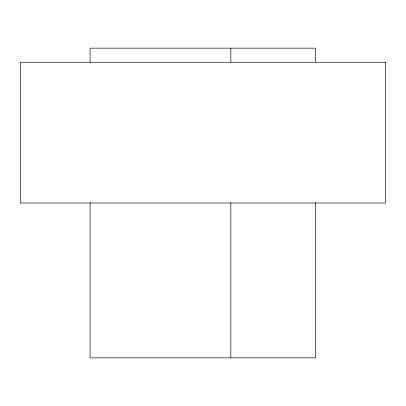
<?xml version="1.0" encoding="UTF-8"?>
<svg xmlns="http://www.w3.org/2000/svg" width="406" height="406" viewBox="0 0 406 406"><rect width="100%" height="100%" fill="white"/><g stroke="black" fill="none" stroke-linecap="round" stroke-linejoin="round"><path stroke-width="0.61" d="M315.31 62.082L315.31 48.147L90.071 48.147L90.071 62.082M315.31 202.685L315.31 357.853L90.071 357.853L90.071 202.685M230.847 48.147L230.847 62.082M230.847 202.685L230.847 357.853M385.7 62.225L20.3 62.225L20.3 203L385.7 203L385.7 62.225"/></g></svg>
